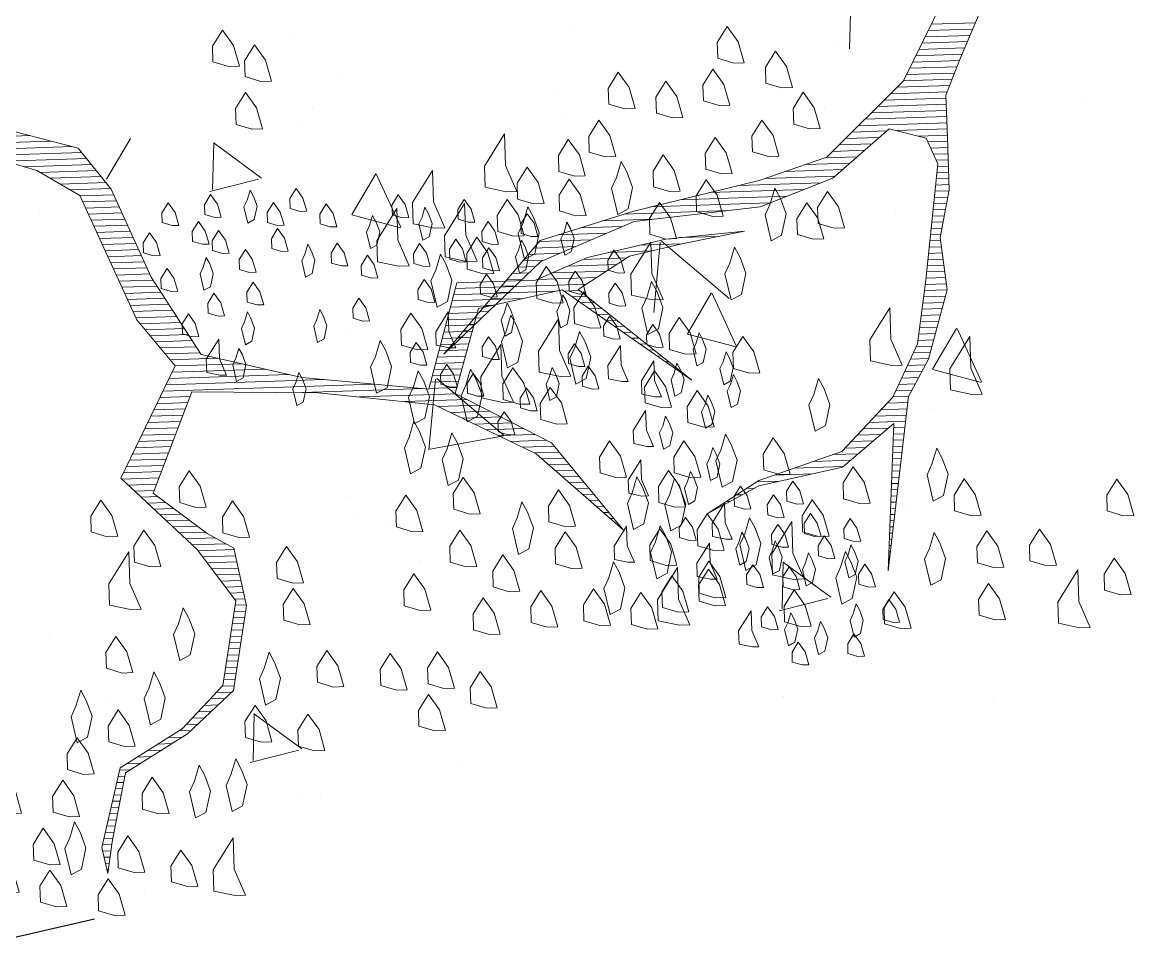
# Model space of a CAD drawing. Header units: millimetres. Extents: x 111 to 1506, y 14 to 566.
# Drawn here: x 234.159 to 235.409, y 157.136 to 158.179 of the extents above; entities that cross this region are included whole.
import ezdxf

# ---------------------------------------------------------------- set-up
doc = ezdxf.new("R2010")
doc.units = ezdxf.units.MM
doc.layers.add('ARBOLES', color=78, linetype='Continuous', lineweight=5)
doc.layers.add('fer', color=8, linetype='Continuous')

# ---------------------------------------------------------------- blocks, each defined once
blk = doc.blocks.new('*X16')
at = {"color": 0}
for p, q in [((17.6839, 16.44), (17.9326, 16.44)), ((17.6822, 16.43), (17.9666, 16.43)), ((17.8145, 16.42), (18.0006, 16.42)), ((17.8617, 16.41), (18.0157, 16.41)), ((17.8916, 16.4), (18.0232, 16.4)), ((17.9216, 16.39), (18.0307, 16.39)), ((17.9473, 16.38), (18.0382, 16.38)), ((17.9633, 16.37), (18.0457, 16.37)), ((17.9793, 16.36), (18.0532, 16.36)), ((17.9953, 16.35), (18.0607, 16.35)), ((18.0106, 16.34), (18.0651, 16.34)), ((18.0147, 16.33), (18.0692, 16.33)), ((18.0189, 16.32), (18.0733, 16.32)), ((18.0231, 16.31), (18.0774, 16.31)), ((18.0272, 16.3), (18.0816, 16.3)), ((18.0314, 16.29), (18.0857, 16.29)), ((18.0356, 16.28), (18.0898, 16.28)), ((18.0397, 16.27), (18.0939, 16.27)), ((18.0439, 16.26), (18.098, 16.26)), ((18.0481, 16.25), (18.1021, 16.25)), ((18.0522, 16.24), (18.1063, 16.24)), ((18.9759, 16.24), (19.0395, 16.24)), ((18.0564, 16.23), (18.1104, 16.23)), ((18.0606, 16.22), (18.1145, 16.22)), ((18.8615, 16.22), (18.9295, 16.22)), ((18.9115, 16.23), (18.9795, 16.23)), ((18.0647, 16.21), (18.1186, 16.21)), ((18.8191, 16.21), (18.8896, 16.21)), ((18.0689, 16.2), (18.1236, 16.2)), ((18.0731, 16.19), (18.1296, 16.19)), ((18.7691, 16.19), (18.8563, 16.19)), ((18.7941, 16.2), (18.873, 16.2)), ((18.0772, 16.18), (18.1356, 16.18)), ((18.0814, 16.17), (18.1416, 16.17)), ((18.6114, 16.17), (18.823, 16.17)), ((18.7441, 16.18), (18.8396, 16.18)), ((17.5821, 16.15), (17.6535, 16.15)), ((18.0856, 16.16), (18.1476, 16.16)), ((18.0897, 16.15), (18.1536, 16.15)), ((18.6054, 16.15), (18.7201, 16.15)), ((18.6084, 16.16), (18.7734, 16.16)), ((18.7869, 16.16), (18.812, 16.16)), ((18.8002, 16.15), (18.8237, 16.15)), ((17.5714, 16.13), (17.6443, 16.13)), ((17.5768, 16.14), (17.6489, 16.14)), ((18.0939, 16.14), (18.1596, 16.14)), ((18.1004, 16.13), (18.1656, 16.13)), ((18.5994, 16.13), (18.6461, 16.13)), ((18.6024, 16.14), (18.6667, 16.14)), ((18.8135, 16.14), (18.8354, 16.14)), ((18.8269, 16.13), (18.847, 16.13)), ((17.5661, 16.12), (17.6396, 16.12)), ((18.1082, 16.12), (18.1716, 16.12)), ((18.5964, 16.12), (18.6429, 16.12)), ((18.8402, 16.12), (18.8587, 16.12)), ((17.5554, 16.1), (17.6304, 16.1)), ((17.5608, 16.11), (17.635, 16.11)), ((18.116, 16.11), (18.1776, 16.11)), ((18.1237, 16.1), (18.1836, 16.1)), ((18.5904, 16.1), (18.6367, 16.1)), ((18.5934, 16.11), (18.6398, 16.11)), ((18.8535, 16.11), (18.8704, 16.11)), ((18.8669, 16.1), (18.882, 16.1)), ((17.5448, 16.08), (17.6216, 16.08)), ((17.5501, 16.09), (17.6259, 16.09)), ((18.1315, 16.09), (18.1896, 16.09)), ((18.1393, 16.08), (18.1956, 16.08)), ((18.5844, 16.08), (18.6304, 16.08)), ((18.5874, 16.09), (18.6336, 16.09)), ((18.8802, 16.09), (18.8937, 16.09)), ((18.8935, 16.08), (18.9054, 16.08)), ((17.5341, 16.06), (17.6131, 16.06)), ((17.5394, 16.07), (17.6174, 16.07)), ((18.1471, 16.07), (18.2239, 16.07)), ((18.1549, 16.06), (18.2619, 16.06)), ((18.5784, 16.06), (18.6242, 16.06)), ((18.5814, 16.07), (18.6273, 16.07)), ((18.9069, 16.07), (18.917, 16.07)), ((18.9202, 16.06), (18.9287, 16.06)), ((17.5127, 16.04), (17.6045, 16.04)), ((17.5234, 16.05), (17.6088, 16.05)), ((18.1444, 16.04), (18.3379, 16.04)), ((18.1497, 16.05), (18.2999, 16.05)), ((18.5724, 16.04), (18.6179, 16.04)), ((18.5754, 16.05), (18.6211, 16.05)), ((18.9335, 16.05), (18.9404, 16.05)), ((18.9469, 16.04), (18.952, 16.04)), ((17.502, 16.03), (17.6021, 16.03)), ((18.1392, 16.03), (18.3946, 16.03)), ((18.5694, 16.03), (18.6148, 16.03)), ((18.9602, 16.03), (18.9637, 16.03)), ((17.4806, 16.01), (17.6021, 16.01)), ((17.4913, 16.02), (17.6021, 16.02)), ((18.1287, 16.01), (18.1773, 16.01)), ((18.1339, 16.02), (18.4746, 16.02)), ((18.3591, 16.01), (18.5546, 16.01)), ((18.5634, 16.01), (18.6086, 16.01)), ((18.5664, 16.02), (18.6117, 16.02)), ((18.9735, 16.02), (18.9754, 16.02)), ((18.9869, 16.01), (18.987, 16.01)), ((17.4591, 15.99), (17.6021, 15.99)), ((17.4698, 16), (17.6021, 16)), ((18.1182, 15.99), (18.1688, 15.99)), ((18.1235, 16), (18.173, 16)), ((18.4501, 16), (18.6064, 16)), ((18.5234, 15.99), (18.6244, 15.99)), ((17.4377, 15.97), (17.4922, 15.97)), ((17.4484, 15.98), (17.5044, 15.98)), ((17.5206, 15.98), (17.6021, 15.98)), ((17.5556, 15.97), (17.6021, 15.97)), ((18.1077, 15.97), (18.1604, 15.97)), ((18.113, 15.98), (18.1646, 15.98)), ((18.5781, 15.98), (18.6424, 15.98)), ((18.5971, 15.97), (18.6604, 15.97)), ((17.4163, 15.95), (17.4677, 15.95)), ((17.427, 15.96), (17.4799, 15.96)), ((17.5707, 15.96), (17.6021, 15.96)), ((17.5747, 15.95), (17.6021, 15.95)), ((18.0973, 15.95), (18.152, 15.95)), ((18.1025, 15.96), (18.1562, 15.96)), ((18.6161, 15.96), (18.6784, 15.96)), ((18.6351, 15.95), (18.6964, 15.95)), ((17.4036, 15.94), (17.4555, 15.94)), ((17.5787, 15.94), (17.6021, 15.94)), ((18.092, 15.94), (18.1478, 15.94)), ((18.6541, 15.94), (18.7144, 15.94)), ((17.3386, 15.92), (17.431, 15.92)), ((17.3711, 15.93), (17.4433, 15.93)), ((17.5827, 15.93), (17.6021, 15.93)), ((17.5846, 15.92), (17.6021, 15.92)), ((18.0816, 15.92), (18.1394, 15.92)), ((18.0868, 15.93), (18.1436, 15.93)), ((18.6731, 15.93), (18.7324, 15.93)), ((18.6921, 15.92), (18.7504, 15.92)), ((17.2629, 15.9), (17.3957, 15.9)), ((17.3061, 15.91), (17.4188, 15.91)), ((17.5819, 15.9), (17.6021, 15.9)), ((17.5832, 15.91), (17.6021, 15.91)), ((18.0711, 15.9), (18.1309, 15.9)), ((18.0763, 15.91), (18.1351, 15.91)), ((18.7111, 15.91), (18.7628, 15.91)), ((18.7301, 15.9), (18.7704, 15.9)), ((17.1669, 15.88), (17.3397, 15.88)), ((17.2149, 15.89), (17.3677, 15.89)), ((17.5791, 15.88), (17.6018, 15.88)), ((17.5805, 15.89), (17.6021, 15.89)), ((18.0627, 15.88), (18.1225, 15.88)), ((18.0658, 15.89), (18.1267, 15.89)), ((18.7421, 15.89), (18.7781, 15.89)), ((18.7528, 15.88), (18.7857, 15.88)), ((17.0761, 15.86), (17.2435, 15.86)), ((17.1189, 15.87), (17.3117, 15.87)), ((17.5764, 15.86), (17.5974, 15.86)), ((17.5778, 15.87), (17.5996, 15.87)), ((18.0727, 15.87), (18.1183, 15.87)), ((18.0827, 15.86), (18.1141, 15.86)), ((18.7634, 15.87), (18.7934, 15.87)), ((18.7741, 15.86), (18.801, 15.86)), ((17.0401, 15.85), (17.1235, 15.85)), ((17.575, 15.85), (17.5951, 15.85)), ((18.0927, 15.85), (18.1197, 15.85)), ((18.7848, 15.85), (18.8087, 15.85)), ((16.9681, 15.83), (17.0472, 15.83)), ((17.0041, 15.84), (17.0729, 15.84)), ((17.5723, 15.83), (17.5907, 15.83)), ((17.5737, 15.84), (17.5929, 15.84)), ((18.1027, 15.84), (18.1322, 15.84)), ((18.1127, 15.83), (18.1447, 15.83)), ((18.7954, 15.84), (18.8163, 15.84)), ((18.8061, 15.83), (18.824, 15.83)), ((16.9281, 15.81), (16.9958, 15.81)), ((16.9371, 15.82), (17.0215, 15.82)), ((17.5696, 15.81), (17.5863, 15.81)), ((17.5709, 15.82), (17.5885, 15.82)), ((18.1227, 15.82), (18.1572, 15.82)), ((18.1327, 15.81), (18.1697, 15.81)), ((18.8168, 15.82), (18.8316, 15.82)), ((18.8274, 15.81), (18.8393, 15.81)), ((16.91, 15.79), (16.9444, 15.79)), ((16.919, 15.8), (16.9701, 15.8)), ((17.5669, 15.79), (17.5866, 15.79)), ((17.5682, 15.8), (17.5856, 15.8)), ((18.1427, 15.8), (18.1822, 15.8)), ((18.1527, 15.79), (18.1947, 15.79)), ((18.8381, 15.8), (18.8469, 15.8)), ((18.8488, 15.79), (18.8545, 15.79)), ((16.9009, 15.78), (16.9301, 15.78)), ((17.5655, 15.78), (17.5876, 15.78)), ((18.1627, 15.78), (18.2105, 15.78)), ((18.8594, 15.78), (18.8622, 15.78)), ((16.8829, 15.76), (16.9077, 15.76)), ((16.8919, 15.77), (16.9189, 15.77)), ((17.5628, 15.76), (17.5896, 15.76)), ((17.5641, 15.77), (17.5886, 15.77)), ((18.1727, 15.77), (18.2271, 15.77)), ((18.182, 15.76), (18.2403, 15.76)), ((16.8648, 15.74), (16.8853, 15.74)), ((16.8738, 15.75), (16.8965, 15.75)), ((17.56, 15.74), (17.5916, 15.74)), ((17.5614, 15.75), (17.5906, 15.75)), ((18.189, 15.75), (18.2422, 15.75)), ((18.196, 15.74), (18.244, 15.74)), ((16.8467, 15.72), (16.863, 15.72)), ((16.8557, 15.73), (16.8742, 15.73)), ((17.5568, 15.72), (17.5936, 15.72)), ((17.5585, 15.73), (17.5926, 15.73)), ((18.203, 15.73), (18.2458, 15.73)), ((18.21, 15.72), (18.2476, 15.72)), ((16.8286, 15.7), (16.8406, 15.7)), ((16.8376, 15.71), (16.8518, 15.71)), ((17.5535, 15.7), (17.5875, 15.7)), ((17.5551, 15.71), (17.5906, 15.71)), ((18.217, 15.71), (18.2494, 15.71)), ((18.224, 15.7), (18.2512, 15.7)), ((16.8195, 15.69), (16.8295, 15.69)), ((17.5518, 15.69), (17.5844, 15.69)), ((18.231, 15.69), (18.2531, 15.69)), ((16.8014, 15.67), (16.8071, 15.67)), ((16.8105, 15.68), (16.8183, 15.68)), ((17.5485, 15.67), (17.5783, 15.67)), ((17.5501, 15.68), (17.5814, 15.68)), ((18.238, 15.68), (18.2549, 15.68)), ((18.2385, 15.67), (18.2567, 15.67)), ((16.7833, 15.65), (16.7848, 15.65)), ((16.7924, 15.66), (16.7959, 15.66)), ((17.5451, 15.65), (17.5721, 15.65)), ((17.5468, 15.66), (17.5752, 15.66)), ((18.2348, 15.65), (18.2534, 15.65)), ((18.2367, 15.66), (18.2553, 15.66)), ((17.5402, 15.63), (17.566, 15.63)), ((17.5435, 15.64), (17.5691, 15.64)), ((18.231, 15.63), (18.2497, 15.63)), ((18.2329, 15.64), (18.2515, 15.64)), ((17.5302, 15.61), (17.5598, 15.61)), ((17.5352, 15.62), (17.5629, 15.62)), ((18.2273, 15.61), (18.2459, 15.61)), ((18.2292, 15.62), (18.2478, 15.62)), ((17.5252, 15.6), (17.5543, 15.6)), ((18.2254, 15.6), (18.244, 15.6)), ((17.5152, 15.58), (17.5429, 15.58)), ((17.5202, 15.59), (17.5486, 15.59)), ((18.2217, 15.58), (18.2403, 15.58)), ((18.2235, 15.59), (18.2422, 15.59)), ((17.5052, 15.56), (17.5315, 15.56)), ((17.5102, 15.57), (17.5372, 15.57)), ((18.2179, 15.56), (18.2365, 15.56)), ((18.2198, 15.57), (18.2384, 15.57)), ((17.4903, 15.54), (17.5241, 15.54)), ((17.5002, 15.55), (17.5257, 15.55)), ((18.2132, 15.54), (18.2328, 15.54)), ((18.216, 15.55), (18.2347, 15.55)), ((17.4703, 15.52), (17.5211, 15.52)), ((17.4803, 15.53), (17.5226, 15.53)), ((18.1932, 15.52), (18.2171, 15.52)), ((18.2032, 15.53), (18.2284, 15.53)), ((17.4603, 15.51), (17.5196, 15.51)), ((18.1832, 15.51), (18.2059, 15.51)), ((17.4403, 15.49), (17.4786, 15.49)), ((17.4503, 15.5), (17.4911, 15.5)), ((17.4988, 15.49), (17.5165, 15.49)), ((17.4996, 15.5), (17.5181, 15.5)), ((18.1632, 15.49), (18.1834, 15.49)), ((18.1732, 15.5), (18.1946, 15.5)), ((17.4203, 15.47), (17.4536, 15.47)), ((17.4303, 15.48), (17.4661, 15.48)), ((17.4974, 15.47), (17.5135, 15.47)), ((17.4981, 15.48), (17.515, 15.48)), ((18.1409, 15.47), (18.1609, 15.47)), ((18.1532, 15.48), (18.1721, 15.48)), ((17.368, 15.45), (17.4286, 15.45)), ((17.4, 15.46), (17.4411, 15.46)), ((17.496, 15.45), (17.5105, 15.45)), ((17.4967, 15.46), (17.512, 15.46)), ((18.1066, 15.45), (18.1297, 15.45)), ((18.1238, 15.46), (18.1468, 15.46)), ((17.304, 15.43), (17.3661, 15.43)), ((17.336, 15.44), (17.4161, 15.44)), ((17.4946, 15.43), (17.5074, 15.43)), ((17.4953, 15.44), (17.509, 15.44)), ((18.0723, 15.43), (18.0954, 15.43)), ((18.0895, 15.44), (18.1126, 15.44)), ((17.2754, 15.42), (17.3128, 15.42)), ((17.4938, 15.42), (17.5059, 15.42)), ((18.0552, 15.42), (18.0783, 15.42)), ((17.242, 15.4), (17.2517, 15.4)), ((17.2587, 15.41), (17.2717, 15.41)), ((17.4924, 15.4), (17.5029, 15.4)), ((17.4931, 15.41), (17.5044, 15.41)), ((18.0407, 15.4), (18.0516, 15.4)), ((18.0433, 15.41), (18.0611, 15.41)), ((17.2087, 15.38), (17.2117, 15.38)), ((17.2254, 15.39), (17.2317, 15.39)), ((17.491, 15.38), (17.4999, 15.38)), ((17.4917, 15.39), (17.5014, 15.39)), ((18.0353, 15.38), (18.047, 15.38)), ((18.038, 15.39), (18.0493, 15.39)), ((17.4896, 15.36), (17.4968, 15.36)), ((17.4903, 15.37), (17.4984, 15.37)), ((18.03, 15.36), (18.0424, 15.36)), ((18.0327, 15.37), (18.0447, 15.37)), ((17.4881, 15.34), (17.4938, 15.34)), ((17.4888, 15.35), (17.4953, 15.35)), ((18.0247, 15.34), (18.0378, 15.34)), ((18.0273, 15.35), (18.0401, 15.35)), ((17.4874, 15.33), (17.4923, 15.33)), ((18.022, 15.33), (18.0355, 15.33)), ((17.486, 15.31), (17.4893, 15.31)), ((17.4867, 15.32), (17.4908, 15.32)), ((18.0167, 15.31), (18.0309, 15.31)), ((18.0193, 15.32), (18.0332, 15.32)), ((17.4846, 15.29), (17.4862, 15.29)), ((17.4853, 15.3), (17.4877, 15.3)), ((18.0113, 15.29), (18.0265, 15.29)), ((18.014, 15.3), (18.0286, 15.3)), ((17.4831, 15.27), (17.4832, 15.27)), ((17.4838, 15.28), (17.4847, 15.28)), ((18.0115, 15.28), (18.0249, 15.28)), ((18.0135, 15.27), (18.0232, 15.27)), ((18.0155, 15.26), (18.0215, 15.26)), ((18.0175, 15.25), (18.0199, 15.25))]:
    blk.add_line(p, q, dxfattribs=at)
blk = doc.blocks.new('E1E')
at = {"layer": 'ARBOLES', "ltscale": 0.2}
for p, q in [((96.0598, 59.5667), (96.0598, 59.5667)), ((95.5359, 59.5519), (95.5359, 59.5519)), ((96.122, 59.5391), (96.122, 59.5391)), ((96.1796, 59.5223), (96.1796, 59.5223)), ((95.6009, 59.4784), (95.6009, 59.4784)), ((95.2708, 59.4541), (95.2708, 59.4541)), ((95.5845, 59.4467), (95.5298, 59.4067)), ((95.6045, 59.3832), (95.5819, 59.4428)), ((95.6038, 59.3838), (95.5266, 59.4035)), ((95.7699, 59.3841), (95.7699, 59.3841)), ((95.7975, 59.3971), (95.7975, 59.3971)), ((96.2691, 59.314), (96.2691, 59.314)), ((95.473, 59.2552), (95.473, 59.2552)), ((95.4361, 59.2211), (95.4361, 59.2211)), ((95.857, 59.2206), (95.857, 59.2206)), ((96.5118, 59.2106), (96.4571, 59.1706)), ((96.5318, 59.147), (96.5092, 59.2067)), ((94.9941, 59.1844), (94.9941, 59.1844)), ((96.3122, 59.1036), (96.2542, 59.1583)), ((96.3217, 59.1674), (96.2544, 59.159)), ((96.3128, 59.1041), (96.322, 59.1672)), ((96.5311, 59.1477), (96.4538, 59.1674)), ((95.9214, 59.0448), (95.8936, 59.1364)), ((95.1485, 59.1133), (95.1485, 59.1133)), ((95.4933, 59.1143), (95.4933, 59.1143)), ((95.92, 59.0432), (95.8063, 59.0804)), ((96.4334, 59.0761), (96.4334, 59.0761)), ((95.5054, 59.0022), (95.4473, 59.0568)), ((95.5148, 59.066), (95.4476, 59.0575)), ((95.506, 59.0027), (95.5152, 59.0658)), ((96.4248, 59.0542), (96.4248, 59.0542)), ((95.9008, 59.0394), (95.9008, 59.0394)), ((95.9924, 59.0443), (95.9924, 59.0443)), ((96.4042, 59.0005), (96.4042, 59.0005)), ((94.8455, 58.9854), (94.8455, 58.9854)), ((94.8241, 58.9714), (94.8241, 58.9714)), ((94.928, 58.9668), (94.8733, 58.9268)), ((94.948, 58.9033), (94.9254, 58.9629)), ((96.4916, 58.9742), (96.4916, 58.9742)), ((95.1411, 58.9598), (95.1411, 58.9598)), ((95.8256, 58.9566), (95.8256, 58.9566)), ((96.1089, 58.9342), (96.1089, 58.9342)), ((94.9473, 58.9039), (94.8701, 58.9236)), ((95.2463, 58.9074), (95.2463, 58.9074)), ((95.6403, 58.8897), (95.6403, 58.8897)), ((94.6676, 58.8635), (94.6676, 58.8635)), ((96.1395, 58.8197), (96.1395, 58.8197)), ((95.7844, 58.7923), (95.7844, 58.7923)), ((95.801, 58.7086), (95.801, 58.7086)), ((95.4599, 58.6504), (95.4599, 58.6504)), ((94.9236, 58.6057), (94.9236, 58.6057)), ((94.5138, 58.5333), (94.5138, 58.5333)), ((95.1355, 58.5085), (95.1355, 58.5085)), ((94.8624, 58.4826), (94.7765, 58.4282)), ((94.8909, 58.3921), (94.8631, 58.4837)), ((95.2104, 58.4729), (95.2104, 58.4729)), ((94.6865, 58.4581), (94.6865, 58.4581)), ((95.013, 58.4632), (95.013, 58.4632)), ((94.8895, 58.3905), (94.7758, 58.4277)), ((95.4709, 58.3857), (95.4709, 58.3857)), ((94.811, 58.3666), (94.811, 58.3666)), ((94.8922, 58.3418), (94.8922, 58.3418)), ((95.3957, 58.2452), (95.4049, 58.3083)), ((94.4865, 58.2246), (94.4865, 58.2246)), ((94.5882, 58.1432), (94.5302, 58.1979)), ((94.5977, 58.207), (94.5304, 58.1986)), ((94.5888, 58.1437), (94.598, 58.2068)), ((94.7363, 58.1935), (94.7363, 58.1935)), ((94.5867, 58.1273), (94.5867, 58.1273)), ((94.8833, 57.9689), (94.8833, 57.9689)), ((94.5376, 57.7708), (94.5376, 57.7708)), ((94.5622, 57.7074), (94.5397, 57.767))]:
    blk.add_line(p, q, dxfattribs=at)
for points in [[(95.7024, 59.5158), (95.7313, 59.5209), (95.7429, 59.4949), (95.7343, 59.4442), (95.7169, 59.4833), (95.6894, 59.51)], [(95.5281, 59.503), (95.5421, 59.5044), (95.5475, 59.4922), (95.5448, 59.4764), (95.5313, 59.485), (95.52, 59.4994)], [(95.5999, 59.5058), (95.618, 59.509), (95.6252, 59.4927), (95.6198, 59.4611), (95.609, 59.4855), (95.5918, 59.5022)], [(95.5259, 59.4533), (95.5263, 59.4633), (95.5132, 59.4818), (95.5069, 59.4741), (95.51, 59.456), (95.5195, 59.4456), (95.5272, 59.4393)], [(95.5679, 59.4574), (95.5683, 59.4674), (95.5552, 59.4859), (95.5489, 59.4782), (95.5521, 59.4601), (95.5615, 59.4497), (95.5692, 59.4434)], [(95.5846, 59.4746), (95.5986, 59.476), (95.604, 59.4638), (95.6013, 59.448), (95.5877, 59.4565), (95.5764, 59.471)], [(95.4626, 59.4641), (95.4766, 59.4655), (95.482, 59.4533), (95.4793, 59.4375), (95.4658, 59.4461), (95.4545, 59.4605)], [(95.6714, 59.463), (95.6938, 59.4652), (95.7025, 59.4457), (95.6981, 59.4204), (95.6764, 59.4341), (95.6584, 59.4572)], [(95.7748, 59.4233), (95.7755, 59.4392), (95.7545, 59.4688), (95.7444, 59.4565), (95.7495, 59.4276), (95.7647, 59.411), (95.7769, 59.4009)], [(95.7992, 59.463), (95.8172, 59.4662), (95.8245, 59.4499), (95.8191, 59.4183), (95.8082, 59.4427), (95.791, 59.4594)], [(96.0834, 59.4127), (96.0842, 59.4286), (96.0632, 59.4582), (96.0531, 59.4459), (96.0581, 59.417), (96.0733, 59.4004), (96.0856, 59.3903)], [(95.5499, 59.4557), (95.5723, 59.4579), (95.581, 59.4384), (95.5767, 59.413), (95.555, 59.4268), (95.5369, 59.4499)], [(95.6867, 59.4421), (95.7048, 59.4453), (95.712, 59.4291), (95.7066, 59.3974), (95.6957, 59.4218), (95.6786, 59.4385)], [(95.4902, 59.4131), (95.4906, 59.423), (95.4775, 59.4416), (95.4712, 59.4339), (95.4744, 59.4158), (95.4839, 59.4054), (95.4916, 59.3991)], [(95.6244, 59.429), (95.6384, 59.4304), (95.6438, 59.4182), (95.6411, 59.4024), (95.6275, 59.4109), (95.6162, 59.4254)], [(96.3065, 59.4064), (96.307, 59.4164), (96.2939, 59.4349), (96.2876, 59.4272), (96.2907, 59.4091), (96.3002, 59.3988), (96.3079, 59.3924)], [(96.3942, 59.4065), (96.3946, 59.4164), (96.3815, 59.435), (96.3752, 59.4273), (96.3784, 59.4092), (96.3879, 59.3988), (96.3956, 59.3925)], [(96.4055, 59.4359), (96.4235, 59.439), (96.4308, 59.4228), (96.4254, 59.3912), (96.4145, 59.4155), (96.3973, 59.4323)], [(95.5778, 59.4132), (95.5918, 59.4145), (95.5973, 59.4023), (95.5946, 59.3865), (95.581, 59.3951), (95.5697, 59.4095)], [(95.6671, 59.3676), (95.6678, 59.3835), (95.6468, 59.4131), (95.6367, 59.4008), (95.6418, 59.3719), (95.657, 59.3553), (95.6693, 59.3452)], [(95.4235, 59.4072), (95.4459, 59.4093), (95.4545, 59.3898), (95.4502, 59.3645), (95.4285, 59.3782), (95.4104, 59.4014)], [(95.436, 59.4036), (95.45, 59.4049), (95.4554, 59.3927), (95.4527, 59.3769), (95.4392, 59.3855), (95.4279, 59.4)], [(95.5297, 59.361), (95.5305, 59.3769), (95.5095, 59.4065), (95.4994, 59.3942), (95.5044, 59.3653), (95.5196, 59.3487), (95.5319, 59.3386)], [(95.5761, 59.3734), (95.5765, 59.3833), (95.5634, 59.4019), (95.5571, 59.3942), (95.5602, 59.3761), (95.5697, 59.3657), (95.5774, 59.3594)], [(95.5825, 59.4), (95.6114, 59.4051), (95.623, 59.3791), (95.6143, 59.3285), (95.597, 59.3675), (95.5695, 59.3942)], [(95.6239, 59.3752), (95.6244, 59.3852), (95.6113, 59.4037), (95.605, 59.396), (95.6081, 59.3779), (95.6176, 59.3676), (95.6253, 59.3612)], [(95.67, 59.3811), (95.6705, 59.3911), (95.6574, 59.4096), (95.651, 59.4019), (95.6542, 59.3838), (95.6637, 59.3735), (95.6714, 59.3671)], [(95.6974, 59.4045), (95.7198, 59.4066), (95.7285, 59.3871), (95.7242, 59.3618), (95.7025, 59.3755), (95.6844, 59.3987)], [(95.7328, 59.4042), (95.7468, 59.4056), (95.7522, 59.3934), (95.7495, 59.3776), (95.736, 59.3862), (95.7247, 59.4006)], [(95.7813, 59.3561), (95.782, 59.372), (95.761, 59.4016), (95.7509, 59.3893), (95.756, 59.3604), (95.7712, 59.3438), (95.7835, 59.3337)], [(96.4597, 59.4016), (96.4737, 59.4029), (96.4791, 59.3907), (96.4764, 59.3749), (96.4629, 59.3835), (96.4516, 59.398)], [(95.6881, 59.3843), (95.7062, 59.3875), (95.7134, 59.3712), (95.708, 59.3396), (95.6971, 59.364), (95.68, 59.3807)], [(96.1572, 59.352), (96.1579, 59.3679), (96.1369, 59.3975), (96.1268, 59.3852), (96.1319, 59.3563), (96.1471, 59.3397), (96.1594, 59.3296)], [(96.4019, 59.3564), (96.4024, 59.3663), (96.3892, 59.3848), (96.3829, 59.3771), (96.3861, 59.3591), (96.3956, 59.3487), (96.4033, 59.3424)], [(95.4844, 59.3715), (95.4984, 59.3729), (95.5038, 59.3607), (95.5011, 59.3449), (95.4875, 59.3535), (95.4762, 59.3679)], [(95.5268, 59.3417), (95.5273, 59.3517), (95.5142, 59.3702), (95.5079, 59.3625), (95.511, 59.3444), (95.5205, 59.3341), (95.5282, 59.3277)], [(95.815, 59.3727), (95.8331, 59.3758), (95.8404, 59.3596), (95.835, 59.328), (95.8241, 59.3523), (95.8069, 59.369)], [(96.0922, 59.323), (96.0929, 59.3389), (96.0719, 59.3686), (96.0618, 59.3563), (96.0669, 59.3274), (96.0821, 59.3107), (96.0944, 59.3006)], [(96.2201, 59.3333), (96.2208, 59.3492), (96.1999, 59.3788), (96.1897, 59.3665), (96.1948, 59.3376), (96.21, 59.321), (96.2223, 59.3108)], [(95.5494, 59.3567), (95.5634, 59.358), (95.5689, 59.3458), (95.5662, 59.33), (95.5526, 59.3386), (95.5413, 59.353)], [(95.6136, 59.3657), (95.6276, 59.3671), (95.633, 59.3549), (95.6303, 59.3391), (95.6167, 59.3477), (95.6054, 59.3621)], [(95.7654, 59.3311), (95.7658, 59.341), (95.7527, 59.3595), (95.7464, 59.3518), (95.7496, 59.3338), (95.7591, 59.3234), (95.7667, 59.3171)], [(96.0138, 59.3638), (96.0278, 59.3651), (96.0333, 59.3529), (96.0306, 59.3371), (96.017, 59.3457), (96.0057, 59.3601)], [(96.438, 59.3627), (96.452, 59.3641), (96.4575, 59.3519), (96.4548, 59.3361), (96.4412, 59.3446), (96.4299, 59.3591)], [(96.5094, 59.3555), (96.5234, 59.3569), (96.5289, 59.3447), (96.5262, 59.3289), (96.5126, 59.3375), (96.5013, 59.3519)], [(95.3093, 59.3485), (95.3317, 59.3507), (95.3404, 59.3312), (95.3361, 59.3059), (95.3144, 59.3196), (95.2963, 59.3427)], [(95.68, 59.3369), (95.694, 59.3382), (95.6994, 59.3261), (95.6967, 59.3102), (95.6832, 59.3188), (95.6719, 59.3333)], [(96.3125, 59.3165), (96.3129, 59.3265), (96.2998, 59.345), (96.2935, 59.3373), (96.2967, 59.3192), (96.3062, 59.3089), (96.3138, 59.3025)], [(95.4279, 59.2922), (95.4286, 59.3081), (95.4076, 59.3377), (95.3975, 59.3255), (95.4026, 59.2965), (95.4178, 59.2799), (95.4301, 59.2698)], [(95.5259, 59.3219), (95.54, 59.3232), (95.5454, 59.311), (95.5427, 59.2952), (95.5291, 59.3038), (95.5178, 59.3182)], [(95.5731, 59.3335), (95.5955, 59.3357), (95.6042, 59.3162), (95.5999, 59.2909), (95.5782, 59.3046), (95.5601, 59.3277)], [(95.5783, 59.3355), (95.5923, 59.3368), (95.5978, 59.3246), (95.5951, 59.3088), (95.5815, 59.3174), (95.5702, 59.3318)], [(95.6339, 59.331), (95.6479, 59.3323), (95.6534, 59.3201), (95.6507, 59.3043), (95.6371, 59.3129), (95.6258, 59.3274)], [(95.764, 59.325), (95.7864, 59.3272), (95.7951, 59.3077), (95.7908, 59.2824), (95.7691, 59.2961), (95.751, 59.3192)], [(95.9584, 59.3258), (95.9809, 59.328), (95.9895, 59.3085), (95.9852, 59.2832), (95.9635, 59.2969), (95.9454, 59.3201)], [(95.998, 59.3226), (96.0121, 59.324), (96.0175, 59.3118), (96.0148, 59.296), (96.0012, 59.3046), (95.9899, 59.319)], [(96.0721, 59.3313), (96.0861, 59.3326), (96.0916, 59.3205), (96.0889, 59.3046), (96.0753, 59.3132), (96.064, 59.3277)], [(96.1101, 59.3336), (96.1241, 59.3349), (96.1295, 59.3227), (96.1268, 59.3069), (96.1133, 59.3155), (96.1019, 59.3299)], [(96.3947, 59.3288), (96.4087, 59.3302), (96.4141, 59.318), (96.4114, 59.3022), (96.3979, 59.3107), (96.3866, 59.3252)], [(96.4815, 59.309), (96.4819, 59.3189), (96.4688, 59.3374), (96.4625, 59.3297), (96.4656, 59.3117), (96.4751, 59.3013), (96.4828, 59.295)], [(95.1994, 59.3152), (95.2283, 59.3203), (95.2399, 59.2943), (95.2313, 59.2436), (95.2139, 59.2827), (95.1864, 59.3094)], [(95.7394, 59.2751), (95.7402, 59.291), (95.7192, 59.3206), (95.7091, 59.3083), (95.7141, 59.2794), (95.7293, 59.2628), (95.7416, 59.2527)], [(95.7496, 59.2899), (95.75, 59.2999), (95.7369, 59.3184), (95.7306, 59.3107), (95.7338, 59.2926), (95.7433, 59.2823), (95.751, 59.2759)], [(95.8341, 59.3081), (95.8521, 59.3112), (95.8594, 59.295), (95.854, 59.2634), (95.8431, 59.2878), (95.8259, 59.3045)], [(96.0156, 59.3201), (96.038, 59.3223), (96.0467, 59.3028), (96.0423, 59.2775), (96.0206, 59.2912), (96.0025, 59.3143)], [(96.1593, 59.3214), (96.1733, 59.3228), (96.1788, 59.3106), (96.1761, 59.2948), (96.1625, 59.3033), (96.1512, 59.3178)], [(96.5497, 59.3199), (96.5637, 59.3212), (96.5691, 59.309), (96.5664, 59.2932), (96.5528, 59.3018), (96.5415, 59.3162)], [(95.6168, 59.3039), (95.6308, 59.3052), (95.6362, 59.293), (95.6335, 59.2772), (95.6199, 59.2858), (95.6086, 59.3002)], [(95.8246, 59.2746), (95.825, 59.2846), (95.8119, 59.3031), (95.8056, 59.2954), (95.8088, 59.2773), (95.8183, 59.267), (95.826, 59.2606)], [(95.9918, 59.2711), (95.9922, 59.2811), (95.9791, 59.2996), (95.9728, 59.2919), (95.9759, 59.2738), (95.9854, 59.2635), (95.9931, 59.2571)], [(96.171, 59.3036), (96.1934, 59.3058), (96.2021, 59.2863), (96.1978, 59.261), (96.1761, 59.2747), (96.158, 59.2978)], [(96.2538, 59.2953), (96.2678, 59.2966), (96.2732, 59.2844), (96.2705, 59.2686), (96.2569, 59.2772), (96.2456, 59.2916)], [(96.4209, 59.2918), (96.4349, 59.2931), (96.4404, 59.2809), (96.4377, 59.2651), (96.4241, 59.2737), (96.4128, 59.2881)], [(95.3382, 59.2835), (95.3606, 59.2857), (95.3693, 59.2662), (95.365, 59.2409), (95.3433, 59.2546), (95.3252, 59.2777)], [(95.6534, 59.2758), (95.6758, 59.2779), (95.6845, 59.2584), (95.6802, 59.2331), (95.6585, 59.2468), (95.6404, 59.27)], [(96.0691, 59.2348), (96.0698, 59.2507), (96.0488, 59.2804), (96.0387, 59.2681), (96.0438, 59.2392), (96.059, 59.2225), (96.0713, 59.2124)], [(96.0717, 59.2775), (96.0857, 59.2789), (96.0912, 59.2667), (96.0885, 59.2509), (96.0749, 59.2594), (96.0636, 59.2739)], [(96.1318, 59.2848), (96.1499, 59.288), (96.1571, 59.2717), (96.1517, 59.2401), (96.1408, 59.2645), (96.1237, 59.2812)], [(96.4643, 59.2819), (96.4783, 59.2832), (96.4837, 59.271), (96.481, 59.2552), (96.4675, 59.2638), (96.4562, 59.2782)], [(96.4941, 59.2805), (96.5081, 59.2819), (96.5136, 59.2697), (96.5109, 59.2539), (96.4973, 59.2625), (96.486, 59.2769)], [(95.5385, 59.2713), (95.5609, 59.2735), (95.5696, 59.254), (95.5653, 59.2287), (95.5436, 59.2424), (95.5255, 59.2655)], [(95.9317, 59.2639), (95.9457, 59.2652), (95.9511, 59.253), (95.9484, 59.2372), (95.9349, 59.2458), (95.9236, 59.2602)], [(95.978, 59.2644), (96.0069, 59.2695), (96.0185, 59.2435), (96.0099, 59.1929), (95.9925, 59.2319), (95.965, 59.2586)], [(96.3609, 59.2407), (96.3613, 59.2506), (96.3482, 59.2691), (96.3419, 59.2614), (96.3451, 59.2434), (96.3546, 59.233), (96.3622, 59.2267)], [(96.5416, 59.2724), (96.5556, 59.2738), (96.561, 59.2616), (96.5583, 59.2458), (96.5447, 59.2544), (96.5334, 59.2688)], [(95.0975, 59.2464), (95.1199, 59.2486), (95.1286, 59.2291), (95.1243, 59.2038), (95.1026, 59.2175), (95.0845, 59.2407)], [(95.1648, 59.253), (95.1872, 59.2552), (95.1959, 59.2357), (95.1915, 59.2104), (95.1698, 59.2241), (95.1518, 59.2472)], [(95.2732, 59.2545), (95.2956, 59.2567), (95.3043, 59.2372), (95.3, 59.2119), (95.2783, 59.2256), (95.2602, 59.2487)], [(95.7826, 59.2267), (95.7831, 59.2367), (95.77, 59.2552), (95.7636, 59.2475), (95.7668, 59.2294), (95.7763, 59.219), (95.784, 59.2127)], [(96.3911, 59.2493), (96.4051, 59.2506), (96.4106, 59.2385), (96.4079, 59.2226), (96.3943, 59.2312), (96.383, 59.2457)], [(95.849, 59.2417), (95.8671, 59.2448), (95.8743, 59.2286), (95.8689, 59.197), (95.8581, 59.2213), (95.8409, 59.2381)], [(95.8987, 59.2394), (95.9168, 59.2426), (95.924, 59.2264), (95.9186, 59.1947), (95.9078, 59.2191), (95.8906, 59.2358)], [(95.9606, 59.2427), (95.9746, 59.244), (95.98, 59.2318), (95.9773, 59.216), (95.9638, 59.2246), (95.9525, 59.239)], [(96.0808, 59.2134), (96.0812, 59.2233), (96.0681, 59.2418), (96.0618, 59.2341), (96.065, 59.2161), (96.0745, 59.2057), (96.0822, 59.1994)], [(96.1884, 59.1944), (96.1891, 59.2103), (96.1681, 59.24), (96.158, 59.2277), (96.1631, 59.1988), (96.1783, 59.1821), (96.1906, 59.172)], [(96.1815, 59.2387), (96.1955, 59.2401), (96.201, 59.2279), (96.1983, 59.2121), (96.1847, 59.2207), (96.1734, 59.2351)], [(96.2651, 59.237), (96.2791, 59.2384), (96.2845, 59.2262), (96.2818, 59.2104), (96.2683, 59.2189), (96.257, 59.2334)], [(96.3089, 59.237), (96.3229, 59.2384), (96.3284, 59.2262), (96.3257, 59.2104), (96.3121, 59.219), (96.3008, 59.2334)], [(96.4923, 59.2408), (96.5063, 59.2421), (96.5118, 59.2299), (96.5091, 59.2141), (96.4955, 59.2227), (96.4842, 59.2371)], [(95.0202, 59.2276), (95.0426, 59.2298), (95.0513, 59.2103), (95.047, 59.185), (95.0253, 59.1987), (95.0072, 59.2218)], [(95.3932, 59.23), (95.4156, 59.2322), (95.4243, 59.2127), (95.42, 59.1874), (95.3983, 59.2011), (95.3802, 59.2242)], [(95.4677, 59.1853), (95.4684, 59.2012), (95.4474, 59.2308), (95.4373, 59.2185), (95.4424, 59.1896), (95.4576, 59.173), (95.4699, 59.1629)], [(95.8373, 59.2024), (95.8377, 59.2123), (95.8246, 59.2308), (95.8183, 59.2231), (95.8215, 59.2051), (95.831, 59.1947), (95.8387, 59.1884)], [(96.4097, 59.2186), (96.4237, 59.2199), (96.4291, 59.2077), (96.4264, 59.1919), (96.4129, 59.2005), (96.4016, 59.215)], [(96.4607, 59.2023), (96.4612, 59.2123), (96.4481, 59.2308), (96.4418, 59.2231), (96.4449, 59.205), (96.4544, 59.1947), (96.4621, 59.1883)], [(95.6513, 59.1579), (95.652, 59.1738), (95.6311, 59.2034), (95.621, 59.1911), (95.626, 59.1622), (95.6412, 59.1456), (95.6535, 59.1355)], [(95.761, 59.1879), (95.7614, 59.1978), (95.7483, 59.2163), (95.742, 59.2086), (95.7452, 59.1906), (95.7546, 59.1802), (95.7623, 59.1738)], [(96.0153, 59.1745), (96.0158, 59.1844), (96.0027, 59.2029), (95.9963, 59.1952), (95.9995, 59.1772), (96.009, 59.1668), (96.0167, 59.1605)], [(96.2368, 59.2082), (96.2658, 59.2133), (96.2773, 59.1873), (96.2687, 59.1367), (96.2513, 59.1757), (96.2238, 59.2024)], [(95.1157, 59.1532), (95.1164, 59.1691), (95.0954, 59.1987), (95.0853, 59.1864), (95.0904, 59.1575), (95.1056, 59.1409), (95.1179, 59.1308)], [(95.1272, 59.1973), (95.1496, 59.1995), (95.1583, 59.18), (95.154, 59.1547), (95.1323, 59.1684), (95.1142, 59.1915)], [(95.7818, 59.163), (95.7822, 59.173), (95.7691, 59.1915), (95.7628, 59.1838), (95.766, 59.1657), (95.7754, 59.1553), (95.7831, 59.149)], [(95.9304, 59.1902), (95.9444, 59.1916), (95.9498, 59.1794), (95.9471, 59.1636), (95.9336, 59.1722), (95.9222, 59.1866)], [(95.965, 59.1885), (95.9875, 59.1907), (95.9961, 59.1712), (95.9918, 59.1459), (95.9701, 59.1596), (95.952, 59.1827)], [(96.1061, 59.2003), (96.1201, 59.2017), (96.1255, 59.1895), (96.1228, 59.1736), (96.1093, 59.1822), (96.098, 59.1967)], [(96.2055, 59.1958), (96.2195, 59.1972), (96.2249, 59.185), (96.2222, 59.1692), (96.2087, 59.1778), (96.1974, 59.1922)], [(96.2941, 59.172), (96.2945, 59.1819), (96.2814, 59.2004), (96.2751, 59.1927), (96.2783, 59.1747), (96.2877, 59.1643), (96.2954, 59.158)], [(96.3428, 59.1937), (96.3568, 59.195), (96.3623, 59.1828), (96.3596, 59.167), (96.346, 59.1756), (96.3347, 59.1901)], [(96.3885, 59.1896), (96.4025, 59.191), (96.4079, 59.1788), (96.4052, 59.163), (96.3916, 59.1716), (96.3803, 59.186)], [(95.8251, 59.1531), (95.8256, 59.163), (95.8125, 59.1816), (95.8062, 59.1739), (95.8093, 59.1558), (95.8188, 59.1454), (95.8265, 59.1391)], [(95.8721, 59.1789), (95.8861, 59.1803), (95.8915, 59.1681), (95.8888, 59.1522), (95.8753, 59.1608), (95.864, 59.1753)], [(96.0251, 59.1763), (96.0475, 59.1784), (96.0562, 59.1589), (96.0518, 59.1336), (96.0301, 59.1473), (96.012, 59.1705)], [(96.127, 59.1749), (96.1494, 59.1771), (96.1581, 59.1575), (96.1538, 59.1322), (96.1321, 59.146), (96.114, 59.1691)], [(96.1626, 59.1719), (96.1766, 59.1732), (96.182, 59.161), (96.1793, 59.1452), (96.1658, 59.1538), (96.1545, 59.1682)], [(95.0174, 59.164), (95.0398, 59.1662), (95.0485, 59.1467), (95.0441, 59.1213), (95.0224, 59.1351), (95.0044, 59.1582)], [(96.1165, 59.166), (96.1305, 59.1673), (96.136, 59.1551), (96.1333, 59.1393), (96.1197, 59.1479), (96.1084, 59.1623)], [(96.2326, 59.1349), (96.2331, 59.1448), (96.22, 59.1633), (96.2137, 59.1556), (96.2168, 59.1376), (96.2263, 59.1272), (96.234, 59.1209)], [(94.8793, 59.1415), (94.9082, 59.1466), (94.9198, 59.1205), (94.9112, 59.0699), (94.8938, 59.109), (94.8663, 59.1357)], [(94.9436, 59.1545), (94.966, 59.1567), (94.9747, 59.1372), (94.9704, 59.1119), (94.9487, 59.1256), (94.9306, 59.1487)], [(95.2017, 59.1525), (95.2241, 59.1547), (95.2328, 59.1352), (95.2285, 59.1099), (95.2068, 59.1236), (95.1887, 59.1468)], [(95.9403, 59.146), (95.9544, 59.1473), (95.9598, 59.1351), (95.9571, 59.1193), (95.9435, 59.1279), (95.9322, 59.1423)], [(95.9964, 59.1514), (96.0104, 59.1528), (96.0158, 59.1406), (96.0131, 59.1248), (95.9995, 59.1334), (95.9882, 59.1478)], [(96.0949, 59.1271), (96.0953, 59.137), (96.0822, 59.1555), (96.0759, 59.1479), (96.0791, 59.1298), (96.0885, 59.1194), (96.0962, 59.1131)], [(96.2116, 59.1424), (96.2405, 59.1475), (96.2521, 59.1215), (96.2434, 59.0709), (96.2261, 59.1099), (96.1986, 59.1366)], [(96.257, 59.1457), (96.271, 59.1471), (96.2765, 59.1349), (96.2738, 59.1191), (96.2602, 59.1277), (96.2489, 59.1421)], [(95.1273, 59.1272), (95.1497, 59.1294), (95.1584, 59.1099), (95.154, 59.0846), (95.1323, 59.0983), (95.1143, 59.1214)], [(96.131, 59.1334), (96.145, 59.1348), (96.1504, 59.1226), (96.1477, 59.1068), (96.1342, 59.1154), (96.1229, 59.1298)], [(95.9015, 59.1212), (95.9304, 59.1263), (95.942, 59.1003), (95.9333, 59.0497), (95.916, 59.0887), (95.8885, 59.1154)], [(96.1082, 59.112), (96.1306, 59.1142), (96.1393, 59.0946), (96.135, 59.0693), (96.1133, 59.0831), (96.0952, 59.1062)], [(96.1721, 59.1177), (96.1861, 59.119), (96.1916, 59.1068), (96.1889, 59.091), (96.1753, 59.0996), (96.164, 59.114)], [(96.4906, 59.1108), (96.5131, 59.113), (96.5217, 59.0935), (96.5174, 59.0682), (96.4957, 59.0819), (96.4776, 59.105)], [(95.9584, 59.1053), (95.9725, 59.1067), (95.9779, 59.0945), (95.9752, 59.0787), (95.9616, 59.0872), (95.9503, 59.1017)], [(96.047, 59.0814), (96.0475, 59.0914), (96.0343, 59.1099), (96.028, 59.1022), (96.0312, 59.0841), (96.0407, 59.0737), (96.0484, 59.0674)], [(96.0858, 59.1036), (96.0999, 59.105), (96.1053, 59.0928), (96.1026, 59.077), (96.089, 59.0855), (96.0777, 59.1)], [(95.4533, 59.0775), (95.4822, 59.0826), (95.4938, 59.0566), (95.4852, 59.006), (95.4678, 59.045), (95.4403, 59.0717)], [(95.5683, 59.082), (95.5972, 59.087), (95.6088, 59.061), (95.6001, 59.0104), (95.5827, 59.0494), (95.5553, 59.0762)], [(95.0167, 59.078), (95.0391, 59.0801), (95.0478, 59.0606), (95.0435, 59.0353), (95.0218, 59.049), (95.0037, 59.0722)], [(95.1309, 59.0665), (95.1533, 59.0687), (95.162, 59.0491), (95.1577, 59.0238), (95.136, 59.0376), (95.1179, 59.0607)], [(94.9885, 59.0187), (94.9893, 59.0346), (94.9683, 59.0642), (94.9582, 59.0519), (94.9632, 59.023), (94.9784, 59.0064), (94.9907, 58.9963)], [(96.0996, 59.0614), (96.122, 59.0635), (96.1307, 59.044), (96.1264, 59.0187), (96.1047, 59.0324), (96.0866, 59.0556)], [(94.9459, 58.9919), (94.9466, 59.0078), (94.9256, 59.0374), (94.9155, 59.0251), (94.9206, 58.9962), (94.9358, 58.9796), (94.9481, 58.9695)], [(96.5037, 59.0465), (96.5261, 59.0486), (96.5348, 59.0291), (96.5305, 59.0038), (96.5088, 59.0176), (96.4907, 59.0407)], [(96.5514, 59.0443), (96.5738, 59.0465), (96.5825, 59.027), (96.5782, 59.0017), (96.5565, 59.0154), (96.5384, 59.0385)], [(95.1751, 58.9848), (95.1758, 59.0007), (95.1548, 59.0303), (95.1447, 59.018), (95.1498, 58.9891), (95.165, 58.9725), (95.1773, 58.9624)], [(95.0934, 59.0108), (95.1158, 59.013), (95.1245, 58.9935), (95.1201, 58.9681), (95.0985, 58.9819), (95.0804, 59.005)], [(96.062, 59.0057), (96.0845, 59.0079), (96.0931, 58.9883), (96.0888, 58.963), (96.0671, 58.9768), (96.049, 58.9999)], [(95.0927, 58.9248), (95.0934, 58.9407), (95.0724, 58.9703), (95.0623, 58.958), (95.0674, 58.9291), (95.0826, 58.9125), (95.0949, 58.9023)], [(94.9243, 58.9355), (94.9467, 58.9377), (94.9554, 58.9182), (94.951, 58.8928), (94.9294, 58.9066), (94.9113, 58.9297)], [(94.8534, 58.9195), (94.8758, 58.9217), (94.8845, 58.9022), (94.8802, 58.8769), (94.8585, 58.8906), (94.8404, 58.9137)], [(95.1339, 58.9197), (95.1563, 58.9219), (95.165, 58.9024), (95.1607, 58.8771), (95.139, 58.8908), (95.1209, 58.9139)], [(94.9583, 58.8415), (94.959, 58.8574), (94.938, 58.8871), (94.9279, 58.8748), (94.933, 58.8458), (94.9482, 58.8292), (94.9605, 58.8191)], [(95.0884, 58.8293), (95.0892, 58.8452), (95.0682, 58.8749), (95.0581, 58.8626), (95.0631, 58.8336), (95.0783, 58.817), (95.0906, 58.8069)], [(94.7125, 58.8334), (94.7349, 58.8356), (94.7436, 58.8161), (94.7393, 58.7908), (94.7176, 58.8045), (94.6995, 58.8276)], [(94.8622, 58.8299), (94.8846, 58.8321), (94.8933, 58.8126), (94.889, 58.7873), (94.8673, 58.801), (94.8492, 58.8241)], [(95.1557, 58.8359), (95.1846, 58.841), (95.1962, 58.8149), (95.1875, 58.7643), (95.1701, 58.8034), (95.1427, 58.8301)], [(94.7812, 58.8016), (94.8036, 58.8038), (94.8123, 58.7843), (94.808, 58.759), (94.7863, 58.7727), (94.7682, 58.7959)], [(94.6591, 58.7784), (94.6815, 58.7806), (94.6902, 58.7611), (94.6859, 58.7358), (94.6642, 58.7495), (94.6461, 58.7726)], [(94.7227, 58.7756), (94.7451, 58.7778), (94.7538, 58.7583), (94.7495, 58.7329), (94.7278, 58.7467), (94.7097, 58.7698)], [(94.936, 58.7692), (94.9584, 58.7714), (94.9671, 58.7519), (94.9627, 58.7266), (94.941, 58.7403), (94.9229, 58.7634)], [(95.1528, 58.7723), (95.1752, 58.7744), (95.1839, 58.7549), (95.1796, 58.7296), (95.1579, 58.7434), (95.1398, 58.7665)], [(95.2222, 58.7564), (95.2446, 58.7586), (95.2533, 58.7391), (95.249, 58.7138), (95.2273, 58.7275), (95.2092, 58.7506)], [(94.9656, 58.7201), (94.988, 58.7223), (94.9967, 58.7028), (94.9924, 58.6775), (94.9707, 58.6912), (94.9526, 58.7143)], [(94.7922, 58.6896), (94.8146, 58.6918), (94.8233, 58.6723), (94.8189, 58.647), (94.7972, 58.6607), (94.7791, 58.6838)], [(95.0567, 58.6905), (95.0791, 58.6927), (95.0878, 58.6732), (95.0835, 58.6479), (95.0618, 58.6616), (95.0437, 58.6847)], [(94.6931, 58.6845), (94.7155, 58.6867), (94.7242, 58.6671), (94.7199, 58.6418), (94.6982, 58.6556), (94.6801, 58.6787)], [(95.1261, 58.6747), (95.1485, 58.6768), (95.1572, 58.6573), (95.1529, 58.632), (95.1312, 58.6457), (95.1131, 58.6689)], [(94.6245, 58.6461), (94.6469, 58.6483), (94.6556, 58.6288), (94.6513, 58.6035), (94.6296, 58.6172), (94.6115, 58.6403)], [(94.5594, 58.6172), (94.5818, 58.6193), (94.5905, 58.5998), (94.5862, 58.5745), (94.5645, 58.5882), (94.5464, 58.6114)], [(94.6903, 58.6209), (94.7127, 58.623), (94.7214, 58.6035), (94.7171, 58.5782), (94.6954, 58.5919), (94.6773, 58.6151)], [(94.7568, 58.6115), (94.7792, 58.6137), (94.7879, 58.5942), (94.7836, 58.5689), (94.7619, 58.5826), (94.7438, 58.6057)], [(94.498, 58.5976), (94.5204, 58.5998), (94.5291, 58.5803), (94.5248, 58.555), (94.5031, 58.5687), (94.485, 58.5918)], [(94.5725, 58.5528), (94.5732, 58.5687), (94.5522, 58.5984), (94.5421, 58.5861), (94.5472, 58.5571), (94.5624, 58.5405), (94.5747, 58.5304)], [(94.8421, 58.5949), (94.8645, 58.5971), (94.8732, 58.5776), (94.8689, 58.5523), (94.8472, 58.566), (94.8291, 58.5891)], [(94.4677, 58.5607), (94.4901, 58.5629), (94.4988, 58.5434), (94.4944, 58.5181), (94.4728, 58.5318), (94.4547, 58.5549)], [(94.6238, 58.5601), (94.6462, 58.5623), (94.6549, 58.5428), (94.6506, 58.5175), (94.6289, 58.5312), (94.6108, 58.5543)], [(94.7178, 58.524), (94.7185, 58.5399), (94.6975, 58.5695), (94.6874, 58.5572), (94.6925, 58.5283), (94.7077, 58.5117), (94.72, 58.5016)], [(94.7792, 58.5436), (94.8017, 58.5458), (94.8103, 58.5262), (94.806, 58.5009), (94.7843, 58.5147), (94.7662, 58.5378)], [(94.425, 58.5339), (94.4474, 58.5361), (94.4561, 58.5166), (94.4518, 58.4913), (94.4301, 58.505), (94.412, 58.5281)], [(94.6535, 58.511), (94.6759, 58.5131), (94.6846, 58.4936), (94.6803, 58.4683), (94.6586, 58.482), (94.6405, 58.5052)], [(94.8942, 58.4779), (94.8949, 58.4938), (94.874, 58.5234), (94.8638, 58.5111), (94.8689, 58.4822), (94.8841, 58.4656), (94.8964, 58.4555)], [(94.5067, 58.508), (94.5292, 58.5101), (94.5378, 58.4906), (94.5335, 58.4653), (94.5118, 58.479), (94.4937, 58.5022)], [(94.5863, 58.4343), (94.587, 58.4502), (94.566, 58.4798), (94.5559, 58.4675), (94.561, 58.4386), (94.5762, 58.422), (94.5885, 58.4119)], [(94.5256, 58.4306), (94.548, 58.4328), (94.5567, 58.4133), (94.5524, 58.388), (94.5307, 58.4017), (94.5126, 58.4248)], [(94.6145, 58.4235), (94.6369, 58.4256), (94.6456, 58.4061), (94.6413, 58.3808), (94.6196, 58.3945), (94.6015, 58.4177)], [(94.7945, 58.3867), (94.8235, 58.3918), (94.835, 58.3658), (94.8264, 58.3152), (94.809, 58.3542), (94.7815, 58.3809)], [(94.53, 58.3157), (94.5524, 58.3179), (94.5611, 58.2984), (94.5568, 58.2731), (94.5351, 58.2868), (94.517, 58.3099)], [(94.7324, 58.2811), (94.7332, 58.297), (94.7122, 58.3267), (94.7021, 58.3144), (94.7071, 58.2854), (94.7223, 58.2688), (94.7346, 58.2587)], [(94.5936, 58.3128), (94.616, 58.315), (94.6247, 58.2955), (94.6204, 58.2702), (94.5987, 58.2839), (94.5806, 58.307)], [(94.5004, 58.2246), (94.5228, 58.2268), (94.5315, 58.2072), (94.5272, 58.1819), (94.5055, 58.1957), (94.4874, 58.2188)], [(94.5901, 58.2333), (94.6125, 58.2355), (94.6212, 58.216), (94.6168, 58.1907), (94.5952, 58.2044), (94.5771, 58.2275)], [(94.6675, 58.182), (94.6682, 58.1979), (94.6472, 58.2276), (94.6371, 58.2153), (94.6422, 58.1864), (94.6573, 58.1697), (94.6696, 58.1596)], [(94.9118, 58.2285), (94.9407, 58.2336), (94.9523, 58.2075), (94.9436, 58.1569), (94.9262, 58.196), (94.8988, 58.2227)], [(94.8605, 58.1511), (94.8612, 58.167), (94.8402, 58.1966), (94.8301, 58.1843), (94.8352, 58.1554), (94.8504, 58.1388), (94.8627, 58.1287)], [(94.5808, 58.0967), (94.5815, 58.1126), (94.5605, 58.1422), (94.5504, 58.1299), (94.5555, 58.101), (94.5707, 58.0844), (94.583, 58.0743)], [(94.8974, 58.1208), (94.9263, 58.1258), (94.9379, 58.0998), (94.9292, 58.0492), (94.9119, 58.0882), (94.8844, 58.115)], [(94.7983, 58.1156), (94.8208, 58.1178), (94.8294, 58.0983), (94.8251, 58.073), (94.8034, 58.0867), (94.7853, 58.1098)], [(94.6733, 58.0989), (94.6957, 58.1011), (94.7044, 58.0816), (94.7001, 58.0563), (94.6784, 58.07), (94.6603, 58.0931)], [(94.7666, 58.0469), (94.7673, 58.0628), (94.7463, 58.0925), (94.7362, 58.0802), (94.7413, 58.0512), (94.7565, 58.0346), (94.7688, 58.0245)], [(94.5606, 58.002), (94.5613, 58.0179), (94.5403, 58.0475), (94.5302, 58.0352), (94.5353, 58.0063), (94.5505, 57.9897), (94.5628, 57.9796)], [(94.6263, 58.0468), (94.6488, 58.049), (94.6574, 58.0295), (94.6531, 58.0042), (94.6314, 58.0179), (94.6133, 58.041)], [(94.6929, 58.0375), (94.7153, 58.0397), (94.724, 58.0202), (94.7196, 57.9948), (94.6979, 58.0086), (94.6799, 58.0317)], [(94.4883, 58.0243), (94.5107, 58.0265), (94.5194, 58.007), (94.5151, 57.9817), (94.4934, 57.9954), (94.4753, 58.0185)], [(94.7912, 58.0267), (94.8136, 58.0289), (94.8223, 58.0094), (94.818, 57.9841), (94.7963, 57.9978), (94.7782, 58.0209)], [(94.4681, 57.9997), (94.4905, 58.0019), (94.4992, 57.9824), (94.4948, 57.9571), (94.4732, 57.9708), (94.4551, 57.9939)], [(94.6365, 57.989), (94.6589, 57.9912), (94.6676, 57.9717), (94.6633, 57.9464), (94.6416, 57.9601), (94.6235, 57.9832)], [(94.7912, 57.9566), (94.8136, 57.9588), (94.8223, 57.9393), (94.818, 57.914), (94.7963, 57.9277), (94.7782, 57.9508)], [(94.5867, 57.9434), (94.6091, 57.9456), (94.6178, 57.9261), (94.6134, 57.9008), (94.5917, 57.9145), (94.5737, 57.9376)], [(94.7269, 57.9435), (94.7493, 57.9457), (94.758, 57.9262), (94.7537, 57.9009), (94.732, 57.9146), (94.7139, 57.9377)], [(94.6742, 57.9045), (94.6966, 57.9066), (94.7053, 57.8871), (94.7009, 57.8618), (94.6792, 57.8755), (94.6612, 57.8987)], [(94.5491, 57.8877), (94.5715, 57.8899), (94.5802, 57.8704), (94.5759, 57.8451), (94.5542, 57.8588), (94.5361, 57.8819)], [(94.6048, 57.8502), (94.6272, 57.8524), (94.6359, 57.8329), (94.6316, 57.8076), (94.6099, 57.8213), (94.5918, 57.8444)], [(94.6778, 57.8437), (94.7002, 57.8459), (94.7089, 57.8264), (94.7046, 57.8011), (94.6829, 57.8148), (94.6648, 57.8379)]]:
    blk.add_lwpolyline(points, close=True, dxfattribs=at)
for points in [[(95.69, 58.5984), (95.6986, 58.7192), (95.7556, 58.8537), (95.8286, 58.9173), (95.9702, 59.0193), (96.0728, 59.104), (96.1356, 59.2956), (96.0612, 59.13), (95.9644, 59.0324), (95.8141, 58.9498), (95.7376, 58.8768), (95.6921, 58.7864), (95.6408, 58.7791), (95.6133, 58.8058), (95.5691, 58.9576), (95.5473, 59.0415), (95.5509, 59.121), (95.587, 59.215), (95.6765, 59.2938), (95.7242, 59.3618), (95.6736, 59.3003), (95.5783, 59.2345), (95.5364, 59.1535), (95.4683, 59.3414), (95.5314, 59.1123), (95.5256, 59.0552), (95.5373, 58.959), (95.5727, 58.8969), (95.5858, 58.8326), (95.6147, 58.7675), (95.6379, 58.7155), (95.6387, 58.6613), (95.6373, 58.5593)], [(95.5861, 58.3417), (95.4965, 58.333), (95.43, 58.3423), (95.2954, 58.4695), (95.2238, 58.5077), (95.2346, 58.6762), (95.103, 58.7267), (95.0285, 58.7715), (95.0017, 58.8842), (95.0305, 58.9594), (95.0883, 59.0397), (95.0709, 59.1488), (95.0499, 59.1785), (95.0608, 59.1365), (95.0789, 59.0433), (95.0211, 58.963), (94.9858, 58.8849), (95.0126, 58.7722), (95.0574, 58.7064), (95.0987, 58.7014), (95.1869, 58.6783), (95.1899, 58.5316), (95.0309, 58.4686), (94.8791, 58.4244), (94.7266, 58.4344), (94.579, 58.4856), (94.7128, 58.4127), (94.8589, 58.3998), (94.8727, 58.2812), (94.7773, 58.2154), (94.5691, 58.2629), (94.7578, 58.2067), (94.7101, 58.1387), (94.6509, 58.0967), (94.5786, 58.049), (94.6733, 58.0989), (94.7622, 58.1619), (94.8156, 58.2168), (94.9132, 58.2603), (94.8943, 58.4077), (95.0591, 58.4577), (95.1971, 58.4802), (95.2991, 58.4087), (95.3939, 58.3185), (95.4561, 58.2838), (95.5811, 58.3005)]]:
    blk.add_lwpolyline(points, dxfattribs=at)
at = {"layer": 'ARBOLES', "ltscale": 0.2, "xscale": 0.8372139817761642, "yscale": 0.8372139817761642, "zscale": 0.8372139817761642, "rotation": 204.0028523145856}
blk.add_blockref('*X16', (103.6395, 76.9735), dxfattribs=at)
blk = doc.blocks.new('rr')
at = {"layer": 'fer', "color": 97}
blk.add_line((1375.5485, 206.3122), (1375.287, 206.6873), dxfattribs=at)
blk.add_line((1375.5485, 206.3122), (1375.287, 206.6873), dxfattribs=at)

msp = doc.modelspace()

# ---------------------------------------------------------------- block references
at = {"color": 80, "lineweight": 100, "rotation": 247.9147716791316}
msp.add_blockref('rr', (559.80642, 1509.25809), dxfattribs=at)
at = {"layer": 'ARBOLES', "color": 0, "xscale": 0.8310831642732954, "yscale": 0.8310831642732954, "zscale": 0.8310831642732954, "rotation": 157.9147716791316}
for p in [(327.19595, 173.42954), (325.94556, 173.09448)]:
    msp.add_blockref('E1E', p, dxfattribs=at)

doc.saveas('drawing.dxf')
